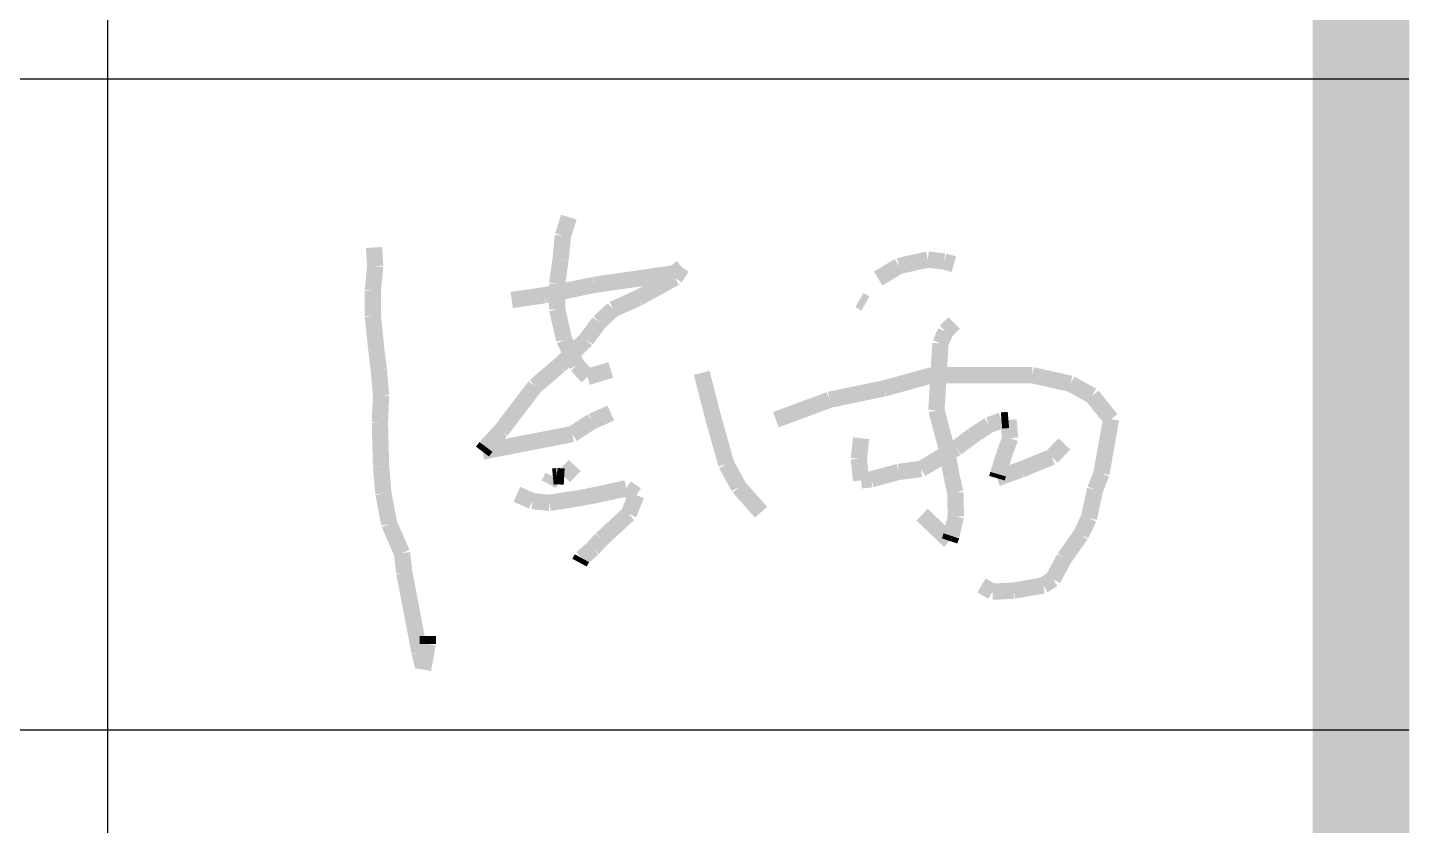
# Model space of a CAD drawing. Extents: x 180850 to 1399066, y 113487 to 334416.
# Drawn here: x 581158 to 581904, y 116615 to 117045 of the extents above; entities that cross this region are included whole.
import ezdxf

# ---------------------------------------------------------------- set-up
doc = ezdxf.new("R2010")
doc.units = 0
doc.header["$LTSCALE"] = 1000
doc.layers.add('PUB_TITLE', color=4, linetype='Continuous')
doc.layers.add('填充', color=251, linetype='Continuous')

# ---------------------------------------------------------------- blocks, each defined once
blk = doc.blocks.new('fasdfdf')
at = {"color": 2, "lineweight": 25, "const_width": 25}
for points in [[(2540898.9, 1891182.5), (2540889.9, 1891153.9)], [(2540889.9, 1891153.9), (2540886.3, 1891118)], [(2540599.5, 1891135.9), (2540601.3, 1891107.3)], [(2540886.3, 1891118), (2540881, 1891080.4)], [(2541406.3, 1891107.5), (2541450.8, 1891117.4)], [(2541450.8, 1891117.4), (2541475.9, 1891114.4)], [(2540601.3, 1891107.3), (2540597.7, 1891069.7)], [(2541001.1, 1891087.6), (2541062, 1891096.5)], [(2541072.8, 1891105.5), (2541062, 1891089.4)], [(2541062, 1891096.5), (2541072.8, 1891105.5)], [(2541374.4, 1891088.2), (2541406.3, 1891107.5)], [(2541475.9, 1891114.4), (2541490.7, 1891110.2)], [(2540861.3, 1891062.5), (2540938.3, 1891078.6)], [(2540881, 1891080.4), (2540881, 1891041)], [(2540938.3, 1891078.6), (2541001.1, 1891087.6)], [(2541062, 1891089.4), (2541006.5, 1891058.9)], [(2540597.7, 1891069.7), (2540597.7, 1891030.2)], [(2540811.1, 1891055.3), (2540861.3, 1891062.5)], [(2541006.5, 1891058.9), (2540967, 1891041)], [(2541345.6, 1891055.3), (2541354.8, 1891049.9)], [(2540881, 1891041), (2540891.7, 1890994.4)], [(2540967, 1891041), (2540945.5, 1891021.3)], [(2540597.7, 1891030.2), (2540603.1, 1890978.3)], [(2540945.5, 1891021.3), (2540925.8, 1890994.4)], [(2541491.2, 1891020.1), (2541478, 1891007)], [(2540925.8, 1890994.4), (2540884.6, 1890955)], [(2540891.7, 1890994.4), (2540911.4, 1890955)], [(2541478, 1891007), (2541470.1, 1890988.6)], [(2540603.1, 1890978.3), (2540606.7, 1890949.6)], [(2541470.1, 1890988.6), (2541467.5, 1890945.6)], [(2540606.7, 1890949.6), (2540610.3, 1890908.4)], [(2540884.6, 1890955), (2540846.9, 1890922.8)], [(2540911.4, 1890955), (2540927.6, 1890937.1)], [(2540927.6, 1890937.1), (2540963.4, 1890947.8)], [(2541103.2, 1890943.3), (2541120.7, 1890874.9)], [(2541384, 1890919.6), (2541457.7, 1890939.8)], [(2541457.7, 1890939.8), (2541530.5, 1890939.8)], [(2541467.5, 1890945.6), (2541464, 1890886)], [(2541530.5, 1890939.8), (2541611.2, 1890939.8)], [(2541611.2, 1890939.8), (2541670, 1890926.6)], [(2541670, 1890926.6), (2541703.4, 1890908.2)], [(2540610.3, 1890908.4), (2540608.5, 1890867.2)], [(2540846.9, 1890922.8), (2540794.9, 1890854.7)], [(2541299.7, 1890902), (2541384, 1890919.6)], [(2541703.4, 1890908.2), (2541732.3, 1890872.2)], [(2541217.2, 1890871.4), (2541299.7, 1890902)], [(2541464, 1890886), (2541478.9, 1890829.9)], [(2540608.5, 1890867.2), (2540610.3, 1890799.2)], [(2540904.3, 1890849.3), (2540934.8, 1890869)], [(2540934.8, 1890869), (2540963.4, 1890881.6)], [(2541120.7, 1890874.9), (2541140.9, 1890803)], [(2541519.3, 1890846.5), (2541544.7, 1890863.2)], [(2541544.7, 1890863.2), (2541564, 1890870.2)], [(2541564, 1890870.2), (2541574.6, 1890871.1)], [(2541574.6, 1890871.1), (2541577.2, 1890843)], [(2541732.3, 1890872.2), (2541717.6, 1890788.7)], [(2540766.2, 1890822.5), (2540904.3, 1890849.3)], [(2540794.9, 1890854.7), (2540771.6, 1890829.6)], [(2541348.2, 1890843), (2541344.7, 1890811.5)], [(2541494.7, 1890828.1), (2541519.3, 1890846.5)], [(2541577.2, 1890843), (2541567.5, 1890815.8)], [(2540771.6, 1890829.6), (2540766.2, 1890822.5)], [(2541440.3, 1890795.7), (2541494.7, 1890828.1)], [(2541478.9, 1890829.9), (2541487.7, 1890782.5)], [(2541641.2, 1890814.1), (2541660.6, 1890834.3)], [(2540610.3, 1890799.2), (2540613.9, 1890758)], [(2540907.9, 1890801), (2540891.8, 1890784.1)], [(2541140.9, 1890803), (2541160.2, 1890767.9)], [(2541344.7, 1890811.5), (2541348.2, 1890778.1)], [(2541567.5, 1890815.8), (2541558.8, 1890787.8)], [(2541593.9, 1890794.8), (2541641.2, 1890814.1)], [(2540874.4, 1890784.1), (2540868.2, 1890772.3)], [(2540880.6, 1890784.7), (2540874.4, 1890784.1)], [(2540891.8, 1890784.1), (2540880.6, 1890784.7)], [(2541348.2, 1890778.1), (2541364, 1890779.9)], [(2541364, 1890779.9), (2541406.1, 1890791.3)], [(2541406.1, 1890791.3), (2541440.3, 1890795.7)], [(2541487.7, 1890782.5), (2541493, 1890759.7)], [(2541557, 1890781.6), (2541593.9, 1890794.8)], [(2541558.8, 1890787.8), (2541557, 1890781.6)], [(2541717.6, 1890788.7), (2541707.9, 1890764.1)], [(2540613.9, 1890758), (2540622.8, 1890711.4)], [(2540819.2, 1890756.8), (2540842.8, 1890746.3)], [(2540920.9, 1890751.9), (2540957.4, 1890759.3)], [(2540957.4, 1890759.3), (2540987.2, 1890766.1)], [(2540987.2, 1890766.1), (2541002.7, 1890755.6)], [(2541002.7, 1890755.6), (2540990.9, 1890726.5)], [(2541160.2, 1890767.9), (2541194.4, 1890729.3)], [(2541493, 1890759.7), (2541493.8, 1890722.9)], [(2541707.9, 1890764.1), (2541698.3, 1890720.3)], [(2540842.8, 1890746.3), (2540869.4, 1890743.8)], [(2540869.4, 1890743.8), (2540920.9, 1890751.9)], [(2540990.9, 1890726.5), (2540948.8, 1890687.8)], [(2541484.2, 1890685.2), (2541441.9, 1890725.5)], [(2541493.8, 1890722.9), (2541486.8, 1890693.1)], [(2541698.3, 1890720.3), (2541686, 1890694.8)], [(2540622.8, 1890711.4), (2540642.5, 1890666.6)], [(2541486.8, 1890693.1), (2541484.2, 1890685.2)], [(2541686, 1890694.8), (2541660.6, 1890658.9)], [(2540935.8, 1890673.5), (2540919, 1890658.7)], [(2540948.8, 1890687.8), (2540935.8, 1890673.5)], [(2540642.5, 1890666.6), (2540646.1, 1890636.2)], [(2540919, 1890658.7), (2540915.3, 1890651.9)], [(2541660.6, 1890658.9), (2541643, 1890626.5)], [(2540646.1, 1890636.2), (2540653.3, 1890598.5)], [(2541550, 1890607.2), (2541533.3, 1890616.8)], [(2541582.5, 1890608.9), (2541550, 1890607.2)], [(2541628.1, 1890616.8), (2541582.5, 1890608.9)], [(2541643, 1890626.5), (2541628.1, 1890616.8)], [(2540653.3, 1890598.5), (2540669.4, 1890514.3)], [(2540674.8, 1890487.5), (2540682, 1890526.9)], [(2540682, 1890526.9), (2540682, 1890539.4)]]:
    blk.add_lwpolyline(points, dxfattribs=at)

msp = doc.modelspace()

# ---------------------------------------------------------------- linework, layer by layer
at = {"color": 2, "lineweight": 25, "const_width": 8.78}
msp.add_lwpolyline([(581369.71, 116708.4), (581371.6, 116700.85)], dxfattribs=at)
at = {"layer": 'PUB_TITLE'}
for p, q in [((581201.34, 119123.89), (581201.34, 115964.07)), ((581903.52, 117017.34), (579445.89, 117017.34)), ((581903.52, 116666.25), (579445.89, 116666.25))]:
    msp.add_line(p, q, dxfattribs=at)
for points, const_width in [([(553927.75, 113987.35), (581877.75, 113987.35), (581877.75, 133987.35), (553927.75, 133987.35)], 50), ([(579439.45, 133987.35), (581877.75, 133987.35), (581877.75, 113987.35), (579439.45, 113987.35)], 52.25)]:
    msp.add_lwpolyline(points, close=True, dxfattribs=dict(at, const_width=const_width))

# ---------------------------------------------------------------- block references
at = {"layer": '填充', "xscale": 0.351090680900652, "yscale": 0.351090680900652, "zscale": 0.351090680900652}
msp.add_blockref('fasdfdf', (-310635.65, -547033.57), dxfattribs=at)

doc.saveas('drawing.dxf')
